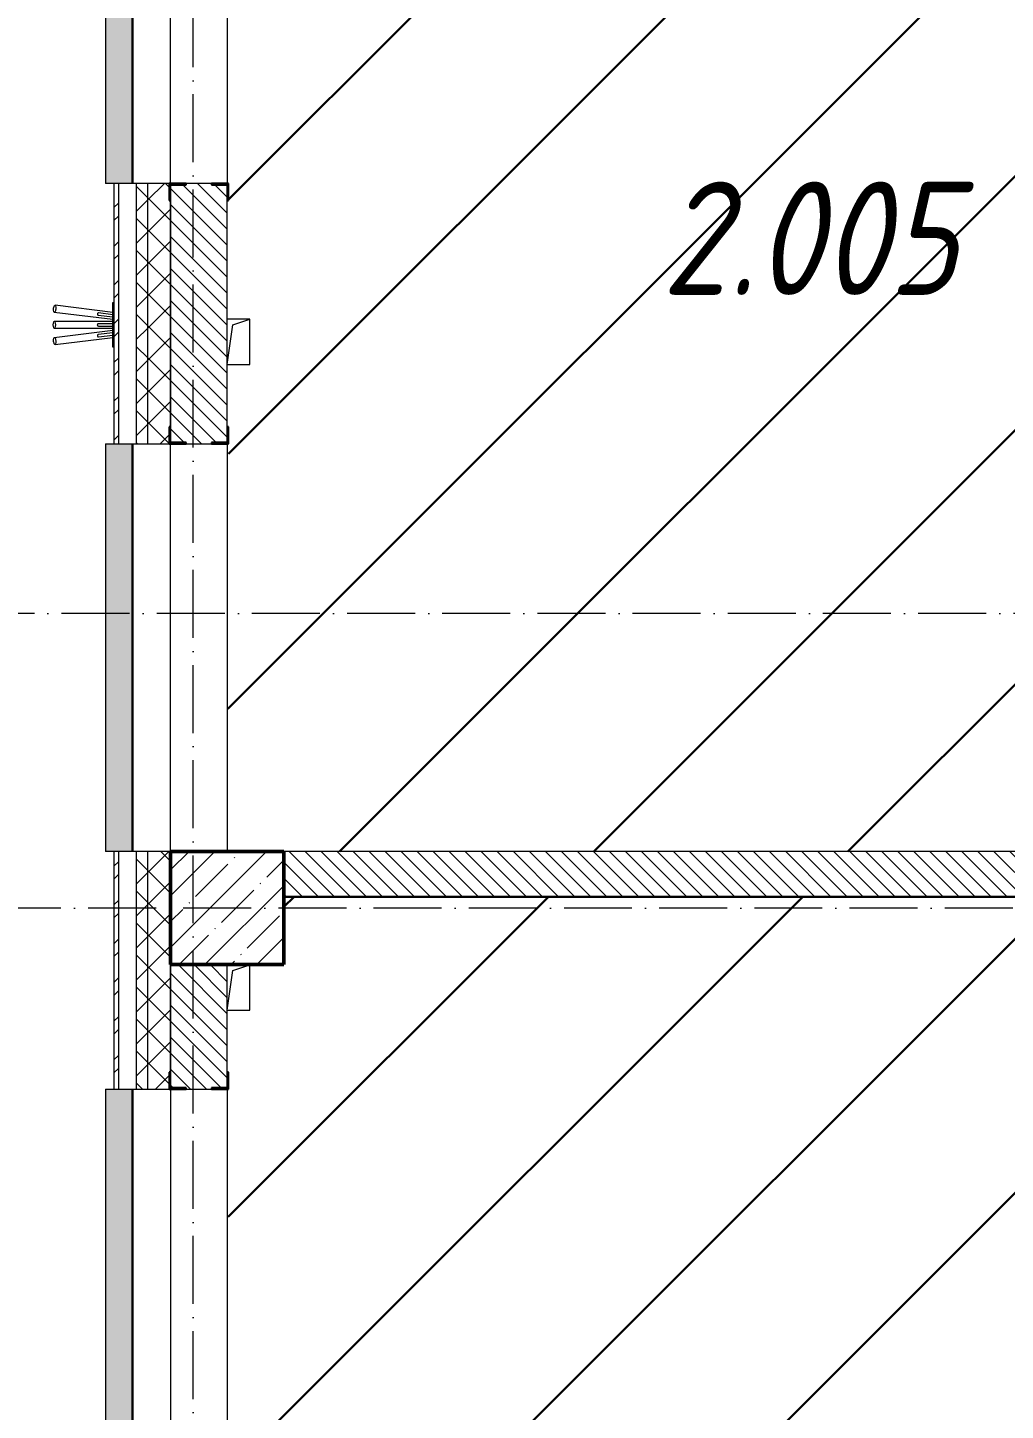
# Model space of a CAD drawing. Header units: millimetres. Extents: x -17017 to 628417, y -109036 to 199237.
# Drawn here: x 40179 to 44494, y 123277 to 129382 of the extents above; entities that cross this region are included whole.
import ezdxf

# ---------------------------------------------------------------- set-up
doc = ezdxf.new("R2010")
doc.units = ezdxf.units.MM
doc.linetypes.add('50_200_ШТРИХ_1Т_ш5_п1_п1_', pattern=[700, 500, -100, 0, -100])
for name, color, linetype, lineweight in [('2.4) ПГП вычит ЖБбалки 0.4 м -', 24, 'Continuous', 30), ('3.1) ЖБ окна 1.2 м', 102, 'Continuous', 30), ('A-GENM-____-MCUT', 7, 'Continuous', 25), ('A-GENM-____-OTLN', 7, 'Continuous', 9), ('A-GENM-____-OTLN-1', 7, 'Continuous', 25), ('A-GLAZ-____-OTLN', 7, 'Continuous', 9), ('A-WALL-____-MCUT', 7, 'Continuous', 13), ('A-WALL-____-MCUT-1', 7, 'Continuous', 9), ('A-WALL-____-OTLN', 7, 'Continuous', 9), ('A-WALL-____-PATT-1', 7, 'Continuous', 9), ('A-WALL-FNSH-MCUT-1', 7, 'Continuous', 9), ('S-COLS-____-MCUT', 7, 'Continuous', 50), ('S-COLS-____-OTLN', 7, 'Continuous', 9), ('S-GRID-____-OTLN-1', 7, '50_200_ШТРИХ_1Т_ш5_п1_п1_', 9), ('Марки помещений', 7, 'Continuous', 9), ('стяжа', 7, 'Continuous', 30)]:
    doc.layers.add(name, color=color, linetype=linetype, lineweight=lineweight)
doc.layers.add('A-GLAZ-____-OTLN-1', color=7, linetype='Continuous', lineweight=9, true_color=0xc0c0c0)
doc.styles.add('ISOCPEUR_I_2', font='isocpeui.ttf', dxfattribs={"width": 0.85, "height": 2.3})
pattern_1 = [(135, (43259.71, 63713.66), (-35.35534, -35.35534), [])]
pattern_2 = [(45, (43259.71, 63713.66), (-70.71068, 70.71068), []), (135, (43259.71, 63713.66), (-70.71068, -70.71068), [])]

# ---------------------------------------------------------------- blocks, each defined once
blk = doc.blocks.new('BSC_Колонна _Прямоугольная - 500х500-V24-АР1_План отверстий 2 этажа в осях 1-64_Ю-ЯЯ')
at = {"layer": 'S-COLS-____-OTLN'}
h = blk.add_hatch(dxfattribs=at)
h.set_pattern_fill('FP_33', color=256, style=0, pattern_type=2)
h.set_pattern_definition([(45, (2200, -61781.04), (-114.04925, 114.04925), []), (45, (2314.05, -61781.04), (-114.04925, 114.04925), [201.613, -40.323, 3.353, -36.97])])
h.paths.add_polyline_path([(-250, -250), (250, -250), (250, 250), (-250, 250)], flags=0)
at = {"layer": 'S-COLS-____-MCUT'}
for p, q in [((250, 250), (-250, 250)), ((-250, 250), (-250, -250)), ((250, -250), (250, 250)), ((-250, -250), (250, -250))]:
    blk.add_line(p, q, dxfattribs=at)
blk = doc.blocks.new('Фахверк_СКБ_Уголок - 250_2700-27497298-АР1_План отверстий 2 этажа в осях 1-64_Ю-ЯЯ')
at = {"layer": 'A-GENM-____-MCUT'}
for p, q in [((200, 181), (125, 181)), ((125, 181), (125, 106)), ((131, 106), (131, 175)), ((131, 175), (200, 175)), ((200, 175), (200, 181)), ((125, 106), (131, 106)), ((131, -6), (125, -6)), ((125, -6), (125, -81)), ((131, -75), (131, -6)), ((125, -81), (200, -81)), ((200, -75), (131, -75)), ((200, -81), (200, -75))]:
    blk.add_line(p, q, dxfattribs=at)
blk = doc.blocks.new('AR_Отверстие прямоугольное _в плите_ - AR_Отверстие прямоугольное _в плите_-V165-АР1_План отверстий 2 этажа в осях 1-64_Ю-ЯЯ')
at = {"layer": 'A-GENM-____-OTLN'}
for p, q in [((50, 100), (-50, 100)), ((-50, -100), (-25, 75)), ((-25, 75), (50, 100)), ((50, -100), (50, 100)), ((-50, -100), (50, -100))]:
    blk.add_line(p, q, dxfattribs=at)
blk = doc.blocks.new('Отлив_СКБ - Отлив витража_120_НВФ-31885689-АР1_План отверстий 2 этажа в осях 1-64_Ю-ЯЯ')
at = {"layer": 'A-GLAZ-____-OTLN-1'}
for points in [[(1800, 2), (1800, 120), (0, 120), (0, 2), (737.3, 2)], [(1800, 0), (1800, 2), (0, 2), (0, 0), (737.3, 0)]]:
    blk.add_hatch(color=256, dxfattribs=at).paths.add_polyline_path(points, flags=0)
at = {"layer": 'A-GLAZ-____-OTLN'}
for p, q in [((0, 83), (0, 120)), ((1800, 120), (0, 120)), ((1800, 120), (1800, 83)), ((0, 2), (1800, 2)), ((1800, 0), (0, 0))]:
    blk.add_line(p, q, dxfattribs=at)
blk = doc.blocks.new('Указатель_Флаги_По грани - Указатель_Флаги_По грани-31763482-АР1_План отверстий 2 этажа в осях 1-64_Ю-ЯЯ')
at = {"layer": 'A-GENM-____-OTLN'}
for p, q in [((-2705, 64411.2), (-2959.5, 64442.4)), ((-2705, 64257), (-2705, 64455)), ((-2705, 64455), (-2700, 64455)), ((-2705, 64371.1), (-2963.2, 64371)), ((-2963.1, 64412.6), (-2705, 64380.9)), ((-2768.8, 64398.8), (-2705, 64391)), ((-2705, 64361.1), (-2768.6, 64361)), ((-2705, 64401.1), (-2767.5, 64408.8)), ((-2963.2, 64341), (-2705, 64341.1)), ((-2705, 64331.2), (-2963.1, 64299.5)), ((-2959.5, 64269.7), (-2705, 64300.9)), ((-2705, 64321.1), (-2768.8, 64313.3)), ((-2768.6, 64351), (-2705, 64351.1)), ((-2767.5, 64303.3), (-2705, 64311)), ((-2700, 64257), (-2705, 64257))]:
    blk.add_line(p, q, dxfattribs=at)
for centre, major_axis, start_param, end_param in [((-2961.3, 64427.5), (1.8, 14.9), 1.570796, 4.712389), ((-2961.3, 64427.5), (1.8, 14.9), 4.712389, 7.853982), ((-2963.2, 64356), (0, 15), 4.712389, 7.853982), ((-2963.2, 64356), (0, 15), 1.570796, 4.712389), ((-2961.3, 64284.6), (-1.8, 14.9), 4.712389, 7.853982), ((-2961.3, 64284.6), (-1.8, 14.9), 1.570796, 4.712389)]:
    blk.add_ellipse(centre, major_axis=major_axis, ratio=0.422618, start_param=start_param, end_param=end_param, dxfattribs=at)
for points, knots in [([(-2769.1, 64361), (-2769.3, 64361), (-2769.6, 64361), (-2770, 64360.9), (-2770.4, 64360.7), (-2770.9, 64360.5), (-2771.5, 64360.1), (-2772.3, 64359.3), (-2773, 64358), (-2773.2, 64356.7), (-2773.2, 64356)], [0.5555556, 0.5555556, 0.5555556, 0.5555556, 0.5833333, 0.6111111, 0.6388889, 0.6666667, 0.7222222, 0.7777778, 0.8888889, 1, 1, 1, 1]), ([(-2773.2, 64356), (-2773.2, 64355.4), (-2773, 64354.1), (-2772.3, 64352.7), (-2771.5, 64351.9), (-2770.8, 64351.5), (-2770.1, 64351.2), (-2769.6, 64351.1), (-2769.3, 64351.1), (-2769.1, 64351.1)], [0, 0, 0, 0, 0.1111111, 0.2222222, 0.2777778, 0.3333333, 0.3888889, 0.4166667, 0.4444444, 0.4444444, 0.4444444, 0.4444444]), ([(-2772.7, 64404.4), (-2772.8, 64403.7), (-2772.7, 64402.4), (-2772.2, 64401), (-2771.5, 64400.1), (-2770.8, 64399.5), (-2770.2, 64399.2), (-2769.7, 64399), (-2769.4, 64398.9), (-2769.3, 64398.9)], [0, 0, 0, 0, 0.1111111, 0.2222222, 0.2777778, 0.3333333, 0.3888889, 0.4166667, 0.4444444, 0.4444444, 0.4444444, 0.4444444]), ([(-2768, 64408.8), (-2768.2, 64408.8), (-2768.5, 64408.8), (-2769.1, 64408.7), (-2769.7, 64408.6), (-2770.5, 64408.2), (-2771.4, 64407.5), (-2772.3, 64406.3), (-2772.6, 64405), (-2772.7, 64404.4)], [0.5555556, 0.5555556, 0.5555556, 0.5555556, 0.5833333, 0.6111111, 0.6666667, 0.7222222, 0.7777778, 0.8888889, 1, 1, 1, 1]), ([(-2769.3, 64313.2), (-2769.4, 64313.1), (-2769.7, 64313.1), (-2770.2, 64312.9), (-2770.8, 64312.6), (-2771.5, 64312), (-2772.2, 64311.1), (-2772.7, 64309.7), (-2772.8, 64308.4), (-2772.7, 64307.7)], [0.5555556, 0.5555556, 0.5555556, 0.5555556, 0.5833333, 0.6111111, 0.6666667, 0.7222222, 0.7777778, 0.8888889, 1, 1, 1, 1]), ([(-2772.7, 64307.7), (-2772.6, 64307.1), (-2772.3, 64305.8), (-2771.4, 64304.6), (-2770.5, 64303.9), (-2769.7, 64303.5), (-2769.1, 64303.3), (-2768.5, 64303.3), (-2768.2, 64303.3), (-2768, 64303.3)], [0, 0, 0, 0, 0.1111111, 0.2222222, 0.2777778, 0.3333333, 0.3888889, 0.4166667, 0.4444444, 0.4444444, 0.4444444, 0.4444444])]:
    blk.add_open_spline(points, degree=3, knots=knots, dxfattribs=at)
blk = doc.blocks.new('2этаж')
at = {"layer": 'S-GRID-____-OTLN-1', "color": 251, "ltscale": 0.6, "true_color": 0x636466}
for p, q in [((-17941.7, 511907.5), (-17941.7, 549908.8)), ((88482.7, 522097), (-20260.4, 522097)), ((-4662.3, 520797), (-20260.4, 520797))]:
    blk.add_line(p, q, dxfattribs=at)

msp = doc.modelspace()

# ---------------------------------------------------------------- hatches: boundary and pattern name
at = {"layer": 'A-WALL-____-PATT-1'}
h = msp.add_hatch(dxfattribs=at)
h.set_pattern_fill('FP_3', color=256, style=0, pattern_type=2)
h.set_pattern_definition([(45, (43259.71, 63713.66), (-85.53659, 85.53659), []), (45, (43316.74, 63713.66), (-85.53659, 85.53659), [])])
h.paths.add_polyline_path([(40559.7, 118644.7), (40579.7, 118644.7), (40579.7, 119894.7), (40559.7, 119894.7), (40559.7, 119323.8)], flags=0)
h.paths.add_polyline_path([(40579.7, 121694.7), (40579.7, 122894.7), (40559.7, 122894.7), (40559.7, 121694.7)], flags=0)
h.paths.add_polyline_path([(40579.7, 124694.7), (40579.7, 125744.7), (40559.7, 125744.7), (40559.7, 124694.7)], flags=0)
h.paths.add_polyline_path([(40579.7, 127544.7), (40579.7, 128694.7), (40559.7, 128694.7), (40559.7, 127544.7)], flags=0)
h.paths.add_polyline_path([(40579.7, 130494.7), (40579.7, 131564.7), (40559.7, 131564.7), (40559.7, 130494.7)], flags=0)
h = msp.add_hatch(dxfattribs=at)
h.set_pattern_fill('FP_1', color=256, style=0, pattern_type=2)
h.set_pattern_definition(pattern_2)
h.paths.add_polyline_path([(40659.7, 118744.7), (40709.7, 118744.7), (40709.7, 119894.7), (40659.7, 119894.7), (40659.7, 119323.8)], flags=0)
h.paths.add_polyline_path([(40659.7, 121694.7), (40709.7, 121694.7), (40709.7, 122894.7), (40659.7, 122894.7), (40659.7, 122552.7)], flags=0)
h.paths.add_polyline_path([(40659.7, 124694.7), (40709.7, 124694.7), (40709.7, 125744.7), (40659.7, 125744.7)], flags=0)
h.paths.add_polyline_path([(40709.7, 127544.7), (40709.7, 128694.7), (40659.7, 128694.7), (40659.7, 127544.7)], flags=0)
h.paths.add_polyline_path([(40659.7, 130494.7), (40709.7, 130494.7), (40709.7, 131394.7), (40659.7, 131394.7), (40659.7, 130624.7)], flags=0)
h = msp.add_hatch(dxfattribs=at)
h.set_pattern_fill('FP_1', color=256, style=0, pattern_type=2)
h.set_pattern_definition(pattern_2)
h.paths.add_polyline_path([(40709.7, 118794.7), (40809.7, 118794.7), (40809.7, 119819.7), (40803.7, 119819.7), (40803.7, 119894.7), (40709.7, 119894.7), (40709.7, 119323.8)], flags=0)
h.paths.add_polyline_path([(40809.7, 122394.7), (40809.7, 122894.7), (40709.7, 122894.7), (40709.7, 122394.7)], flags=0)
h.paths.add_polyline_path([(40803.7, 121694.7), (40803.7, 121769.7), (40809.7, 121769.7), (40809.7, 122394.7), (40709.7, 122394.7), (40709.7, 121694.7)], flags=0)
h.paths.add_polyline_path([(40803.7, 124694.7), (40803.7, 124769.7), (40809.7, 124769.7), (40809.7, 125744.7), (40709.7, 125744.7), (40709.7, 124694.7)], flags=0)
h.paths.add_polyline_path([(40803.7, 127544.7), (40803.7, 127619.7), (40809.7, 127619.7), (40809.7, 128619.7), (40803.7, 128619.7), (40803.7, 128694.7), (40709.7, 128694.7), (40709.7, 127544.7)], flags=0)
h.paths.add_polyline_path([(40709.7, 130494.7), (40803.7, 130494.7), (40803.7, 130569.7), (40809.7, 130569.7), (40809.7, 131394.7), (40709.7, 131394.7), (40709.7, 130624.7)], flags=0)
h = msp.add_hatch(dxfattribs=at)
h.set_pattern_fill('FP_6', color=256, style=0, pattern_type=2)
h.set_pattern_definition(pattern_1)
h.paths.add_polyline_path([(40878.7, 127544.7), (40990.7, 127544.7), (40990.7, 127550.7), (41059.7, 127550.7), (41059.7, 128688.7), (40990.7, 128688.7), (40990.7, 128694.7), (40878.7, 128694.7), (40878.7, 128688.7), (40809.7, 128688.7), (40809.7, 127550.7), (40878.7, 127550.7)], flags=0)
h.paths.add_polyline_path([(40990.7, 130494.7), (40990.7, 130500.7), (41059.7, 130500.7), (41059.7, 130894.7), (40809.7, 130894.7), (40809.7, 130500.7), (40878.7, 130500.7), (40878.7, 130494.7)], flags=0)
h = msp.add_hatch(dxfattribs=at)
h.set_pattern_fill('FP_6', color=256, style=0, pattern_type=2)
h.set_pattern_definition(pattern_1)
h.paths.add_polyline_path([(47715.7, 125544.7), (48309.7, 125544.7), (48309.7, 125744.7), (47715.7, 125744.7), (47715.7, 125675.7), (47709.7, 125675.7), (47709.7, 125613.7), (47715.7, 125613.7)], flags=0)
h.paths.add_polyline_path([(46003.7, 125544.7), (46003.7, 125613.7), (46009.7, 125613.7), (46009.7, 125675.7), (46003.7, 125675.7), (46003.7, 125744.7), (41309.7, 125744.7), (41309.7, 125544.7), (45934.7, 125544.7)], flags=0)
h = msp.add_hatch(dxfattribs=at)
h.set_pattern_fill('FP_6', color=256, style=0, pattern_type=2)
h.set_pattern_definition(pattern_1)
h.paths.add_polyline_path([(40990.7, 124694.7), (40990.7, 124700.7), (41059.7, 124700.7), (41059.7, 125244.7), (40809.7, 125244.7), (40809.7, 124700.7), (40878.7, 124700.7), (40878.7, 124694.7)], flags=0)
at = {"layer": 'стяжа'}
h = msp.add_hatch(dxfattribs=at)
h.set_pattern_fill('ANSI31', color=5, scale=250)
h.paths.add_polyline_path([(45509.7, 128119.7), (45503.7, 128119.7), (45503.7, 128194.7), (45503.7, 128200.7), (45503.7, 128269.7), (45509.7, 128494.7), (45509.7, 128794.7), (45509.7, 129269.7), (45503.7, 129269.7), (45503.7, 129338.7), (45503.7, 129344.7), (45503.7, 129419.7), (45509.7, 130794.7), (45209.7, 130794.7), (44709.7, 130794.7), (44709.7, 130894.7), (44709.7, 131144.7), (44610.8, 131144.7), (44610.8, 130944.7), (44510.8, 130944.7), (44510.8, 131144.7), (41309.7, 131144.7), (41309.7, 130894.7), (41159.7, 130894.7), (41159.7, 130594.7), (41065.7, 130594.7), (41065.7, 130494.7), (41059.7, 128694.7), (41065.7, 128694.7), (41065.7, 128619.7), (41062.6, 128094.7), (41159.7, 128094.7), (41159.7, 127894.7), (41059.7, 127894.7), (41059.7, 127619.7), (41065.7, 127619.7), (41065.7, 127544.7), (41059.7, 125744.7), (41309.7, 125744.7), (45509.7, 125744.7)])
h.paths.add_polyline_path([(48159.7, 123094.7), (48159.7, 123994.7), (48159.7, 124294.7), (48159.7, 124594.7), (48159.7, 125544.7), (47784.7, 125544.7), (47784.7, 125538.7), (47709.7, 125538.7), (46009.7, 125540.3), (46009.7, 125538.7), (45934.7, 125538.7), (41309.7, 125544.7), (41309.7, 125244.7), (41160.8, 125244.7), (41159.7, 125244.4), (41159.7, 125044.4), (41059.7, 125044.4), (41059.7, 124769.7), (41065.7, 124769.7), (41065.7, 124694.7), (41059.7, 122894.7), (41309.7, 122894.7), (41309.7, 122394.7), (41160.8, 122394.7), (41159.7, 122394.4), (41159.7, 122194.4), (41059.7, 122194.4), (41059.7, 121769.7), (41065.7, 121769.7), (41065.7, 121694.7), (41059.7, 119894.7), (41065.7, 119894.7), (41065.7, 119819.7), (41059.7, 119394.7), (41309.7, 119394.7), (41309.7, 119144.7), (45659.7, 119144.7), (45659.7, 121744.7), (45659.7, 121794.7), (45759.7, 121794.7), (45759.7, 121744.7), (45759.7, 119144.7), (48409.7, 119144.7), (48409.7, 121594.7), (48159.7, 121594.7), (48159.7, 121694.7), (48159.7, 121744.7), (48159.7, 122244.7)])
h.paths.add_polyline_path([(61109.7, 122819.7), (61103.7, 122819.7), (61103.7, 122894.7), (61109.7, 126394.7), (60959.7, 126394.7), (60959.7, 126694.7), (60834.7, 126694.7), (60834.7, 126688.7), (60759.7, 126688.7), (59684.7, 126694.3), (59684.7, 126688.7), (59615.7, 126688.7), (59609.7, 126688.7), (59534.7, 126688.7), (59169.7, 126690.7), (59169.7, 126494.7), (59169.7, 126294.7), (59169.7, 126094.7), (59169.7, 125194.7), (59169.7, 125144.7), (59169.7, 123424.7), (59859.7, 123424.7), (59909.7, 123424.7), (59909.7, 123324.7), (59859.7, 123324.7), (57359.7, 123324.7), (57009.7, 123324.7), (57009.7, 121969.7), (57009.7, 121769.7), (57009.7, 121224.7), (57009.7, 121174.7), (57009.7, 120248.7), (57015.7, 120248.7), (57015.7, 119900.7), (57009.7, 119144.7), (59534.7, 119144.7), (59534.7, 119150.7), (59609.7, 119150.7), (60609.7, 119144.7), (60609.7, 119150.7), (60684.7, 119150.7), (60759.7, 119149.1), (60759.7, 119244.7), (60959.7, 119244.7), (60959.7, 119394.7), (61109.7, 119394.7)])
h.paths.add_polyline_path([(58629.7, 121444.7), (58629.7, 121244.7), (58429.7, 121244.7), (58429.7, 121444.7)], flags=16)
h.paths.add_polyline_path([(58264.7, 122169.7), (58244.7, 122169.7), (58244.7, 122319.7), (57044.7, 122319.7), (57044.7, 122339.7), (58244.7, 122339.7), (58244.7, 122489.7), (58264.7, 122489.7)], flags=16)
h.paths.add_polyline_path([(58264.7, 121519.7), (58264.7, 121199.7), (58244.7, 121199.7), (58244.7, 121349.7), (57044.7, 121349.7), (57044.7, 121369.7), (58244.7, 121369.7), (58244.7, 121519.7)], flags=16)
h.paths.add_polyline_path([(58264.7, 123139.7), (58244.7, 123139.7), (58244.7, 123289.7), (58264.7, 123289.7)], flags=16)
h.paths.add_polyline_path([(58264.7, 120549.7), (58264.7, 120229.7), (58244.7, 120229.7), (58244.7, 120379.7), (57044.7, 120379.7), (57044.7, 120399.7), (58244.7, 120399.7), (58244.7, 120549.7)], flags=16)
h.paths.add_polyline_path([(58264.7, 119579.7), (58264.7, 119179.7), (58244.7, 119179.7), (58244.7, 119579.7)], flags=16)
h.paths.add_polyline_path([(59439.7, 126294.7), (59239.7, 126294.7), (59239.7, 126494.7), (59439.7, 126494.7)], flags=16)
h.paths.add_polyline_path([(58739.7, 126194.7), (58339.7, 126194.7), (58339.7, 126294.7), (58339.7, 126688.7), (58239.7, 126688.7), (58233.7, 126688.7), (58164.7, 126688.7), (57314.7, 126694.2), (57314.7, 126688.7), (57245.7, 126688.7), (57239.7, 126688.7), (57164.7, 126688.7), (57009.7, 126690.2), (57009.7, 123874.7), (57359.7, 123874.7), (57409.7, 123874.7), (57909.7, 123874.7), (58739.7, 123874.7)], flags=17)
h.paths.add_polyline_path([(67889.7, 126044.7), (67489.7, 126044.7), (67439.7, 126044.7), (67339.7, 126044.7), (67339.7, 126694.7), (66959.7, 126694.7), (66759.7, 126694.7), (66309.7, 126694.7), (66309.7, 126294.7), (65759.7, 126294.7), (65309.7, 126294.7), (63959.7, 126294.7), (63959.7, 126394.7), (63959.7, 126694.7), (63359.7, 126694.7), (62509.7, 126694.7), (62334.7, 126694.7), (62334.7, 126688.7), (62265.7, 126688.7), (62259.7, 126688.7), (62184.7, 126688.7), (61959.7, 126690.6), (61959.7, 126194.7), (61309.7, 126194.7), (61309.7, 122894.7), (61315.7, 122894.7), (61315.7, 122819.7), (61309.7, 119394.7), (61459.7, 119394.7), (61459.7, 119244.7), (61659.7, 119244.7), (61659.7, 119144.7), (61734.7, 119144.7), (61734.7, 119150.7), (61809.7, 119150.7), (63609.7, 119144.7), (63609.7, 119150.7), (63684.7, 119150.7), (63959.7, 119144.7), (63959.7, 119394.7), (64459.7, 119394.7), (64459.7, 119244.7), (64659.7, 119244.7), (64659.7, 119144.7), (64734.7, 119144.7), (64734.7, 119150.7), (64809.7, 119150.7), (66609.7, 119144.7), (66609.7, 119150.7), (66684.7, 119150.7), (67734.7, 119144.7), (67734.7, 119150.7), (67809.7, 119150.7), (69609.7, 119144.7), (69609.7, 119150.7), (69684.7, 119150.7), (69759.7, 119149.1), (69759.7, 119244.7), (69959.7, 119244.7), (69959.7, 119394.7), (70109.7, 119394.7), (70109.7, 122819.7), (70103.7, 122819.7), (70103.7, 122894.7), (70109.1, 126044.7)])
h.paths.add_polyline_path([(78409.7, 126294.7), (78409.7, 126688.7), (78309.7, 126688.7), (78303.7, 126688.7), (78234.7, 126688.7), (77484.7, 126694.2), (77484.7, 126688.7), (77415.7, 126688.7), (77409.7, 126688.7), (77334.7, 126688.7), (77259.7, 126689.4), (77259.7, 126294.7), (75859.7, 126294.7), (75859.7, 126694.7), (75634.7, 126694.7), (75634.7, 126688.7), (75559.7, 126688.7), (75553.7, 126688.7), (75484.7, 126688.7), (75109.7, 126694.7), (74259.7, 126694.7), (73859.7, 126694.7), (73859.7, 126688.7), (73784.7, 126688.7), (73459.7, 126694.7), (73459.7, 126394.7), (73459.7, 125994.7), (70309.7, 125994.7), (70309.7, 122894.7), (70315.7, 122894.7), (70315.7, 122819.7), (70309.7, 119394.7), (70459.7, 119394.7), (70459.7, 119244.7), (70659.7, 119244.7), (70659.7, 119144.7), (70734.7, 119144.7), (70734.7, 119150.7), (70809.7, 119150.7), (72609.7, 119144.7), (72609.7, 119150.7), (72684.7, 119150.7), (72959.7, 119144.7), (72959.7, 119394.7), (73459.7, 119394.7), (73459.7, 119244.7), (73659.7, 119244.7), (73659.7, 119144.7), (73734.7, 119144.7), (73734.7, 119150.7), (73809.7, 119150.7), (75609.7, 119144.7), (75609.7, 119150.7), (75684.7, 119150.7), (76734.7, 119144.7), (76734.7, 119150.7), (76809.7, 119150.7), (78609.7, 119144.7), (78609.7, 119150.7), (78684.7, 119150.7), (78759.7, 119149.1), (78759.7, 119244.7), (78959.7, 119244.7), (78959.7, 119394.7), (79259.7, 119394.7), (79259.7, 122819.7), (79253.7, 122819.7), (79253.7, 122894.7), (79259.5, 126294.7)])
h.paths.add_polyline_path([(88259.7, 126394.7), (87959.7, 126394.7), (87959.7, 126644.7), (87559.7, 126644.7), (85759.7, 126644.7), (85309.7, 126644.7), (85309.7, 126244.7), (85209.7, 126244.7), (85159.7, 126244.7), (84709.7, 126244.7), (84159.7, 126244.7), (84159.7, 126644.7), (83459.7, 126644.7), (83459.7, 126244.7), (83309.7, 126244.7), (83259.7, 126244.7), (82859.7, 126244.7), (81959.7, 126244.7), (81959.7, 126394.7), (81959.7, 126694.7), (81634.7, 126694.7), (81634.7, 126688.7), (81559.7, 126688.7), (81553.7, 126688.7), (81484.7, 126688.7), (81134.7, 126694.7), (80284.7, 126694.7), (79859.7, 126694.7), (79859.7, 126688.7), (79784.7, 126688.7), (79459.7, 126694.7), (79459.7, 126394.7), (79459.7, 122894.7), (79465.7, 122894.7), (79465.7, 122819.7), (79459.7, 119394.7), (79459.7, 119244.7), (79659.7, 119244.7), (79659.7, 119144.7), (79734.7, 119144.7), (79734.7, 119150.7), (79809.7, 119150.7), (81609.7, 119144.7), (81609.7, 119150.7), (81684.7, 119150.7), (81959.7, 119144.7), (81959.7, 119394.7), (82459.7, 119394.7), (82459.7, 119244.7), (82659.7, 119244.7), (82659.7, 119144.7), (82734.7, 119144.7), (82734.7, 119150.7), (82809.7, 119150.7), (84609.7, 119144.7), (84609.7, 119150.7), (84684.7, 119150.7), (85734.7, 119144.7), (85734.7, 119150.7), (85809.7, 119150.7), (87609.7, 119144.7), (87609.7, 119150.7), (87684.7, 119150.7), (87759.7, 119149.1), (87759.7, 119244.7), (87959.7, 119244.7), (87959.7, 119394.7), (88259.7, 119394.7), (88259.7, 122819.7), (88253.7, 122819.7), (88253.7, 122894.7)])
h.paths.add_polyline_path([(97109.7, 124894.7), (97109.7, 124994.7), (97109.7, 125044.7), (97109.7, 125494.7), (97109.7, 126044.7), (93509.7, 126044.7), (93109.7, 126044.7), (93059.7, 126044.7), (92909.7, 126044.7), (92909.7, 126694.7), (92009.7, 126694.7), (92009.7, 126394.7), (91509.7, 126394.7), (91509.7, 126694.7), (91184.7, 126694.7), (91184.7, 126688.7), (91109.7, 126688.7), (91103.7, 126688.7), (91034.7, 126688.7), (90694.7, 126694.7), (89844.7, 126694.7), (89409.7, 126694.7), (89409.7, 126688.7), (89334.7, 126688.7), (89009.7, 126694.7), (89009.7, 126394.7), (88759.7, 126394.7), (88759.7, 119394.7), (89009.7, 119394.7), (89009.7, 119244.7), (89209.7, 119244.7), (89209.7, 119144.7), (89284.7, 119144.7), (89284.7, 119150.7), (89359.7, 119150.7), (91159.7, 119144.7), (91159.7, 119150.7), (91234.7, 119150.7), (91509.7, 119144.7), (91509.7, 119394.7), (92009.7, 119394.7), (92009.7, 119244.7), (92209.7, 119244.7), (92209.7, 119144.7), (92284.7, 119144.7), (92284.7, 119150.7), (92359.7, 119150.7), (94159.7, 119144.7), (94159.7, 119150.7), (94234.7, 119150.7), (95284.7, 119144.7), (95284.7, 119150.7), (95359.7, 119150.7), (97159.7, 119144.7), (97159.7, 119150.7), (97234.7, 119150.7), (97309.7, 119149.1), (97309.7, 119244.7), (97509.7, 119244.7), (97509.7, 119394.7), (97659.7, 119394.7), (97659.7, 122819.7), (97653.7, 122819.7), (97653.7, 122894.7), (97657.1, 124894.7)])
h.paths.add_polyline_path([(106509.7, 125944.7), (106509.7, 126194.7), (106509.7, 126394.7), (106509.7, 126694.7), (105684.7, 126694.7), (105684.7, 126688.7), (105609.7, 126688.7), (103884.7, 126694.5), (103884.7, 126688.7), (103815.7, 126688.7), (103809.7, 126688.7), (103734.7, 126688.7), (103009.7, 126691.2), (103009.7, 126194.7), (102909.7, 126194.7), (102859.7, 126194.7), (102409.7, 126194.7), (100509.7, 126194.7), (100509.7, 126394.7), (100509.7, 126694.7), (100184.7, 126694.7), (100184.7, 126688.7), (100109.7, 126688.7), (100103.7, 126688.7), (100034.7, 126688.7), (99609.7, 126694.7), (98759.7, 126694.7), (98409.7, 126694.7), (98409.7, 126688.7), (98334.7, 126688.7), (98009.7, 126694.7), (98009.7, 126394.7), (97859.7, 126394.7), (97859.7, 122894.7), (97865.7, 122894.7), (97865.7, 122819.7), (97859.7, 119394.7), (98009.7, 119394.7), (98009.7, 119244.7), (98209.7, 119244.7), (98209.7, 119144.7), (98284.7, 119144.7), (98284.7, 119150.7), (98359.7, 119150.7), (100159.7, 119144.7), (100159.7, 119150.7), (100234.7, 119150.7), (100309.7, 119149.1), (100309.7, 119244.7), (100509.7, 119244.7), (100509.7, 119394.7), (101009.7, 119394.7), (101009.7, 119244.7), (101209.7, 119244.7), (101209.7, 119144.7), (101284.7, 119144.7), (101284.7, 119150.7), (101359.7, 119150.7), (103159.7, 119144.7), (103159.7, 119150.7), (103234.7, 119150.7), (104284.7, 119144.7), (104284.7, 119150.7), (104359.7, 119150.7), (106159.7, 119144.7), (106159.7, 119150.7), (106234.7, 119150.7), (106509.7, 119144.7), (106509.7, 119394.7)])
h.paths.add_polyline_path([(109489.7, 126255.7), (109483.7, 126255.7), (109483.7, 126603.7), (109489.7, 126694.7), (108834.7, 126694.7), (108834.7, 126688.7), (108759.7, 126688.7), (108753.7, 126688.7), (108684.7, 126688.7), (108584.7, 126694.7), (108334.7, 126694.7), (107684.7, 126694.7), (107684.7, 126688.7), (107615.7, 126688.7), (107609.7, 126688.7), (107534.7, 126688.7), (107209.7, 126692.4), (107209.7, 126194.7), (107209.7, 125994.7), (107209.7, 125944.7), (107209.7, 125544.7), (107209.7, 125194.7), (106759.7, 125194.7), (106759.7, 121094.7), (107159.7, 121094.7), (107159.7, 120994.7), (107159.7, 120494.7), (107159.7, 120394.7), (106759.7, 120394.7), (106759.7, 119394.7), (107009.7, 119394.7), (107009.7, 119344.7), (107109.7, 119344.7), (107109.7, 119144.7), (107184.7, 119144.7), (107184.7, 119150.7), (107259.7, 119150.7), (108259.7, 119144.7), (108259.7, 119150.7), (108334.7, 119150.7), (109489.7, 119144.7), (109489.7, 119220.7), (109483.7, 119220.7), (109483.7, 119568.7), (109489.7, 121074.7), (109489.7, 121274.7), (109489.7, 121694.7), (109489.7, 121744.7), (109489.7, 122710.7), (109483.7, 122710.7), (109483.7, 123158.7), (109489.4, 123540.7), (109483.7, 123540.7), (109483.7, 124088.7), (109489.7, 124294.7), (108589.7, 124294.7), (108339.7, 124294.7), (108209.7, 124294.7), (108159.7, 124294.7), (108159.7, 124394.7), (108209.7, 124394.7), (108339.7, 124394.7), (108589.7, 124394.7), (109489.7, 124394.7)])
h.paths.add_polyline_path([(108254.7, 124259.7), (108254.7, 124159.7), (108234.7, 124159.7), (108234.7, 124259.7)], flags=16)
h.paths.add_polyline_path([(107559.7, 125994.7), (107359.7, 125994.7), (107359.7, 126194.7), (107559.7, 126194.7)], flags=16)
h.paths.add_polyline_path([(108254.7, 123509.7), (108254.7, 123409.7), (109454.7, 123409.7), (109454.7, 123389.7), (108254.7, 123389.7), (108254.7, 123289.7), (108234.7, 123289.7), (108234.7, 123509.7)], flags=16)
h.paths.add_polyline_path([(108254.7, 122639.7), (108254.7, 122539.7), (109454.7, 122539.7), (109454.7, 122519.7), (108254.7, 122519.7), (108254.7, 122419.7), (108234.7, 122419.7), (108234.7, 122639.7)], flags=16)
h.paths.add_polyline_path([(108254.7, 121769.7), (108254.7, 121669.7), (109454.7, 121669.7), (109454.7, 121649.7), (108234.7, 121649.7), (108234.7, 121769.7)], flags=16)
h.paths.add_polyline_path([(109059.7, 121274.5), (109259.7, 121274.5), (109259.7, 121074.5), (109059.7, 121074.5)], flags=16)

# ---------------------------------------------------------------- linework, layer by layer
at = {"layer": '2.4) ПГП вычит ЖБбалки 0.4 м -'}
msp.add_lwpolyline([(41309.7, 125544.7), (48159.7, 125544.7)], dxfattribs=at)
at = {"layer": 'A-WALL-____-MCUT'}
for p, q in [((40803.7, 128694.7), (40579.7, 128694.7)), ((40579.7, 128694.7), (40579.7, 127544.7)), ((40990.7, 128694.7), (40878.7, 128694.7)), ((41059.7, 127619.7), (41059.7, 128619.7)), ((40579.7, 127544.7), (40803.7, 127544.7)), ((40878.7, 127544.7), (40990.7, 127544.7)), ((40809.7, 125744.7), (40579.7, 125744.7)), ((40579.7, 125744.7), (40579.7, 124694.7)), ((45509.7, 125744.7), (41309.7, 125744.7)), ((41309.7, 125544.7), (45934.7, 125544.7)), ((41059.7, 124769.7), (41059.7, 125244.7)), ((40579.7, 124694.7), (40803.7, 124694.7)), ((40878.7, 124694.7), (40990.7, 124694.7))]:
    msp.add_line(p, q, dxfattribs=at)
at = {"layer": 'A-WALL-____-MCUT-1'}
for p, q in [((40659.7, 127544.7), (40659.7, 128694.7)), ((40709.7, 127544.7), (40709.7, 128694.7)), ((40809.7, 128619.7), (40809.7, 127619.7)), ((40809.7, 127619.7), (40809.7, 128619.7)), ((40659.7, 124694.7), (40659.7, 125744.7)), ((40709.7, 124694.7), (40709.7, 125744.7)), ((40809.7, 125244.7), (40809.7, 124769.7)), ((40809.7, 124769.7), (40809.7, 125244.7))]:
    msp.add_line(p, q, dxfattribs=at)
at = {"layer": 'A-WALL-____-OTLN'}
for p, q in [((40809.7, 128694.7), (40809.7, 130494.7)), ((41059.7, 130494.7), (41059.7, 128694.7)), ((40809.7, 125744.7), (40809.7, 127544.7)), ((41059.7, 127544.7), (41059.7, 125744.7)), ((40809.7, 124694.7), (40809.7, 122894.7)), ((41059.7, 124694.7), (41059.7, 122894.7))]:
    msp.add_line(p, q, dxfattribs=at)
at = {"layer": 'A-WALL-FNSH-MCUT-1'}
for p, q in [((40559.7, 128694.7), (40559.7, 127544.7)), ((40579.7, 128694.7), (40559.7, 128694.7)), ((40559.7, 127544.7), (40579.7, 127544.7)), ((40559.7, 125744.7), (40559.7, 124694.7)), ((40579.7, 125744.7), (40559.7, 125744.7)), ((40559.7, 124694.7), (40579.7, 124694.7))]:
    msp.add_line(p, q, dxfattribs=at)

# ---------------------------------------------------------------- block references
at = {"layer": '3.1) ЖБ окна 1.2 м'}
msp.add_blockref('2этаж', (58851.4, -395302.3), dxfattribs=at)
at = {"layer": 'A-GENM-____-OTLN'}
for name, p in [('Указатель_Флаги_По грани - Указатель_Флаги_По грани-31763482-АР1_План отверстий 2 этажа в осях 1-64_Ю-ЯЯ', (43259.7, 63713.7)), ('AR_Отверстие прямоугольное _в плите_ - AR_Отверстие прямоугольное _в плите_-V165-АР1_План отверстий 2 этажа в осях 1-64_Ю-ЯЯ', (41109.7, 127994.7)), ('AR_Отверстие прямоугольное _в плите_ - AR_Отверстие прямоугольное _в плите_-V165-АР1_План отверстий 2 этажа в осях 1-64_Ю-ЯЯ', (41109.7, 125144.4))]:
    msp.add_blockref(name, p, dxfattribs=at)
at = {"layer": 'A-GENM-____-OTLN-1'}
for p, rotation in [((40884.7, 128819.7), 269.9999999999999), ((40984.7, 127419.7), 89.99999999999991), ((40984.7, 124569.7), 89.99999999999991)]:
    msp.add_blockref('Фахверк_СКБ_Уголок - 250_2700-27497298-АР1_План отверстий 2 этажа в осях 1-64_Ю-ЯЯ', p, dxfattribs=dict(at, rotation=rotation))
at = {"layer": 'A-GLAZ-____-OTLN', "rotation": 90}
for p in [(40642.7, 128694.7), (40642.7, 125744.7), (40642.7, 122894.7)]:
    msp.add_blockref('Отлив_СКБ - Отлив витража_120_НВФ-31885689-АР1_План отверстий 2 этажа в осях 1-64_Ю-ЯЯ', p, dxfattribs=at)
at = {"layer": 'S-COLS-____-OTLN'}
msp.add_blockref('BSC_Колонна _Прямоугольная - 500х500-V24-АР1_План отверстий 2 этажа в осях 1-64_Ю-ЯЯ', (41059.7, 125494.7), dxfattribs=at)

# ---------------------------------------------------------------- texts
at = {"layer": 'Марки помещений', "insert": (42976.9, 128702.3), "char_height": 500, "width": 785.654, "attachment_point": 1, "style": 'ISOCPEUR_I_2'}
msp.add_mtext('2.005', dxfattribs=at)

doc.saveas('drawing.dxf')
